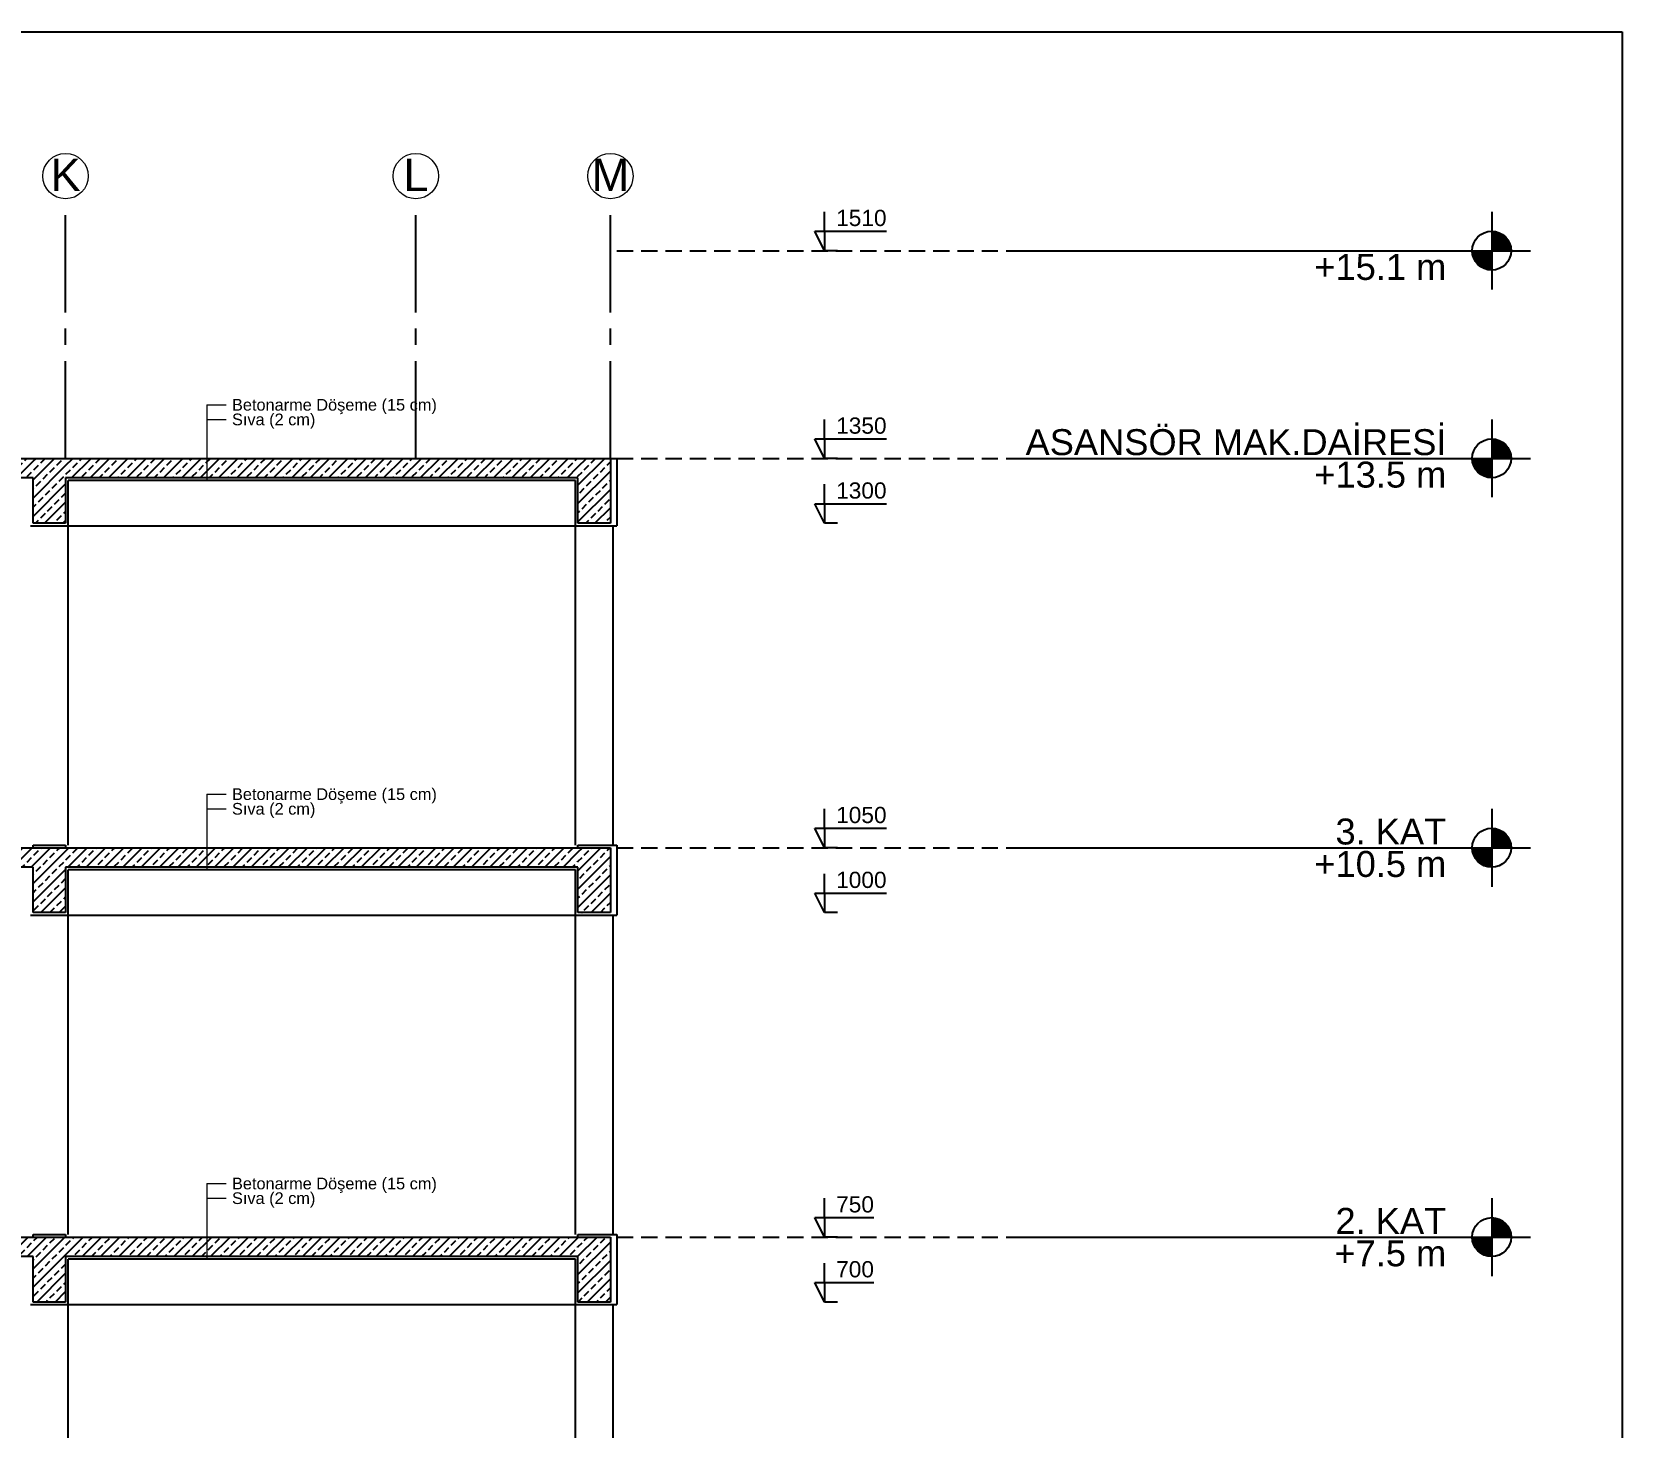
# Model space of a CAD drawing. Header units: millimetres. Extents: x 2232 to 85269, y -3593 to 5869.
# Drawn here: x 78765 to 79991, y 4794 to 5869 of the extents above; entities that cross this region are included whole.
import ezdxf

# ---------------------------------------------------------------- set-up
doc = ezdxf.new("R2010")
doc.units = ezdxf.units.MM
for name, pattern in [('CENTER2', [112.5, 75, -12.5, 12.5, -12.5]), ('DASHDOT2', [12.7, 6.35, -3.175, 0, -3.175]), ('DASHED4', [18.75, 12.5, -6.25])]:
    doc.linetypes.add(name, pattern=pattern)
doc.layers.add('aks', color=251, linetype='DASHDOT2', lineweight=35)
doc.layers.add('Standart', color=7, linetype='Continuous')
doc.styles.add('arial_1_18', font='arial.ttf', dxfattribs={"height": 0.2})
pattern_1 = [(45, (0, 0), (-7.071068, 7.071068), []), (45, (7.071, 0), (-7.071068, 7.071068), [5, -2.5])]

# ---------------------------------------------------------------- blocks, each defined once
blk = doc.blocks.new('IDE936Entity10963')
at = {"layer": 'Standart', "color": 123, "linetype": 'DASHED4', "lineweight": -3}
blk.add_lwpolyline([(3265, 1510), (3565, 1510)], dxfattribs=at)
blk = doc.blocks.new('IDE936Entity10964')
at = {"layer": 'Standart', "color": 123, "linetype": 'DASHED4', "lineweight": -3}
blk.add_lwpolyline([(3265, 1350), (3565, 1350)], dxfattribs=at)
blk = doc.blocks.new('IDE936Entity10965')
at = {"layer": 'Standart', "color": 123, "linetype": 'DASHED4', "lineweight": -3}
blk.add_lwpolyline([(3265, 1050), (3565, 1050)], dxfattribs=at)
blk = doc.blocks.new('IDE936Entity10966')
at = {"layer": 'Standart', "color": 123, "linetype": 'DASHED4', "lineweight": -3}
blk.add_lwpolyline([(3265, 750), (3565, 750)], dxfattribs=at)
blk = doc.blocks.new('IDE936Entity10971')
at = {"layer": 'Standart', "linetype": 'Continuous', "lineweight": -3}
for points in [[(3954.3, 1510), (3954.2, 1511.7), (3954, 1513.3), (3953.5, 1515), (3952.9, 1516.5), (3952, 1518), (3951.1, 1519.4), (3949.9, 1520.6), (3948.7, 1521.7), (3947.3, 1522.7), (3945.8, 1523.5), (3944.3, 1524.2), (3942.7, 1524.6), (3941, 1524.9), (3939.3, 1525), (3939.3, 1510)], [(3924.3, 1510), (3924.4, 1508.3), (3924.7, 1506.7), (3925.2, 1505), (3925.8, 1503.5), (3926.6, 1502), (3927.6, 1500.6), (3928.7, 1499.4), (3930, 1498.3), (3931.4, 1497.3), (3932.8, 1496.5), (3934.4, 1495.8), (3936, 1495.4), (3937.7, 1495.1), (3939.3, 1495), (3939.3, 1510)], [(3954.3, 1350), (3954.2, 1351.7), (3954, 1353.3), (3953.5, 1355), (3952.9, 1356.5), (3952, 1358), (3951.1, 1359.4), (3949.9, 1360.6), (3948.7, 1361.7), (3947.3, 1362.7), (3945.8, 1363.5), (3944.3, 1364.2), (3942.7, 1364.6), (3941, 1364.9), (3939.3, 1365), (3939.3, 1350)], [(3924.3, 1350), (3924.4, 1348.3), (3924.7, 1346.7), (3925.2, 1345), (3925.8, 1343.5), (3926.6, 1342), (3927.6, 1340.6), (3928.7, 1339.4), (3930, 1338.3), (3931.4, 1337.3), (3932.8, 1336.5), (3934.4, 1335.8), (3936, 1335.4), (3937.7, 1335.1), (3939.3, 1335), (3939.3, 1350)], [(3954.3, 1050), (3954.2, 1051.7), (3954, 1053.3), (3953.5, 1055), (3952.9, 1056.5), (3952, 1058), (3951.1, 1059.4), (3949.9, 1060.6), (3948.7, 1061.7), (3947.3, 1062.7), (3945.8, 1063.5), (3944.3, 1064.2), (3942.7, 1064.6), (3941, 1064.9), (3939.3, 1065), (3939.3, 1050)], [(3924.3, 1050), (3924.4, 1048.3), (3924.7, 1046.7), (3925.2, 1045), (3925.8, 1043.5), (3926.6, 1042), (3927.6, 1040.6), (3928.7, 1039.4), (3930, 1038.3), (3931.4, 1037.3), (3932.8, 1036.5), (3934.4, 1035.8), (3936, 1035.4), (3937.7, 1035.1), (3939.3, 1035), (3939.3, 1050)], [(3954.3, 750), (3954.2, 751.7), (3954, 753.3), (3953.5, 755), (3952.9, 756.5), (3952, 758), (3951.1, 759.4), (3949.9, 760.6), (3948.7, 761.7), (3947.3, 762.7), (3945.8, 763.5), (3944.3, 764.2), (3942.7, 764.6), (3941, 764.9), (3939.3, 765), (3939.3, 750)], [(3924.3, 750), (3924.4, 748.3), (3924.7, 746.7), (3925.2, 745), (3925.8, 743.5), (3926.6, 742), (3927.6, 740.6), (3928.7, 739.4), (3930, 738.3), (3931.4, 737.3), (3932.8, 736.5), (3934.4, 735.8), (3936, 735.4), (3937.7, 735.1), (3939.3, 735), (3939.3, 750)], [(3954.3, 450), (3954.2, 451.7), (3954, 453.3), (3953.5, 455), (3952.9, 456.5), (3952, 458), (3951.1, 459.4), (3949.9, 460.6), (3948.7, 461.7), (3947.3, 462.7), (3945.8, 463.5), (3944.3, 464.2), (3942.7, 464.6), (3941, 464.9), (3939.3, 465), (3939.3, 450)], [(3924.3, 450), (3924.4, 448.3), (3924.7, 446.7), (3925.2, 445), (3925.8, 443.5), (3926.6, 442), (3927.6, 440.6), (3928.7, 439.4), (3930, 438.3), (3931.4, 437.3), (3932.8, 436.5), (3934.4, 435.8), (3936, 435.4), (3937.7, 435.1), (3939.3, 435), (3939.3, 450)], [(3954.3, 50), (3954.2, 51.7), (3954, 53.3), (3953.5, 55), (3952.9, 56.5), (3952, 58), (3951.1, 59.4), (3949.9, 60.6), (3948.7, 61.7), (3947.3, 62.7), (3945.8, 63.5), (3944.3, 64.2), (3942.7, 64.6), (3941, 64.9), (3939.3, 65), (3939.3, 50)], [(3924.3, 50), (3924.4, 48.3), (3924.7, 46.7), (3925.2, 45), (3925.8, 43.5), (3926.6, 42), (3927.6, 40.6), (3928.7, 39.4), (3930, 38.3), (3931.4, 37.3), (3932.8, 36.5), (3934.4, 35.8), (3936, 35.4), (3937.7, 35.1), (3939.3, 35), (3939.3, 50)], [(3954.3, -250), (3954.2, -248.3), (3954, -246.7), (3953.5, -245), (3952.9, -243.5), (3952, -242), (3951.1, -240.6), (3949.9, -239.4), (3948.7, -238.3), (3947.3, -237.3), (3945.8, -236.5), (3944.3, -235.8), (3942.7, -235.4), (3941, -235.1), (3939.3, -235), (3939.3, -250)], [(3924.3, -250), (3924.4, -251.7), (3924.7, -253.3), (3925.2, -255), (3925.8, -256.5), (3926.6, -258), (3927.6, -259.4), (3928.7, -260.6), (3930, -261.7), (3931.4, -262.7), (3932.8, -263.5), (3934.4, -264.2), (3936, -264.6), (3937.7, -264.9), (3939.3, -265), (3939.3, -250)]]:
    blk.add_hatch(color=104, dxfattribs=at).paths.add_polyline_path(points)
at = {"layer": 'Standart', "color": 104, "linetype": 'Continuous', "lineweight": -3}
for points in [[(3939.3, 1540), (3939.3, 1480)], [(3565, 1510), (3909.3, 1510)], [(3909.3, 1510), (3969.3, 1510)], [(3939.3, 1380), (3939.3, 1320)], [(3565, 1350), (3909.3, 1350)], [(3909.3, 1350), (3969.3, 1350)], [(3939.3, 1080), (3939.3, 1020)], [(3565, 1050), (3909.3, 1050)], [(3909.3, 1050), (3969.3, 1050)], [(3939.3, 780), (3939.3, 720)], [(3565, 750), (3909.3, 750)], [(3909.3, 750), (3969.3, 750)], [(3939.3, 480), (3939.3, 420)], [(3565, 450), (3909.3, 450)], [(3909.3, 450), (3969.3, 450)], [(3939.3, 80), (3939.3, 20)], [(3565, 50), (3909.3, 50)], [(3909.3, 50), (3969.3, 50)], [(3939.3, -220), (3939.3, -280)], [(3565, -250), (3909.3, -250)], [(3909.3, -250), (3969.3, -250)]]:
    blk.add_lwpolyline(points, dxfattribs=at)
for centre in [(3939.3, 1510), (3939.3, 1350), (3939.3, 1050), (3939.3, 750), (3939.3, 450), (3939.3, 50), (3939.3, -250)]:
    blk.add_circle(centre, 15, dxfattribs=at)
at = {"layer": 'Standart', "color": 104, "linetype": 'Continuous', "lineweight": -3, "style": 'arial_1_18'}
for s, p in [('+15.1 m', (3802.6, 1487.5)), ('ASANSÖR MAK.DAİRESİ', (3580, 1352.5)), ('+13.5 m', (3802.6, 1327.5)), ('3. KAT', (3818.9, 1052.5)), ('+10.5 m', (3802.6, 1027.5)), ('2. KAT', (3818.9, 752.5)), ('+7.5 m', (3818.1, 727.5)), ('1. KAT', (3818.9, 452.5)), ('+4.5 m', (3818.1, 427.5)), ('ZEMİN KAT', (3755.4, 52.5)), ('+0.5 m', (3818.1, 27.5)), ('1. BODRUM', (3749.2, -247.5)), ('-2.5 m', (3825.1, -272.5))]:
    blk.add_text(s, height=20, dxfattribs=at).set_placement(p)
blk = doc.blocks.new('IDE936Entity10984')
at = {"layer": 'Standart', "color": 253, "linetype": 'Continuous', "lineweight": -3}
for points in [[(3425, 1315), (3425, 1330)], [(3425, 1300), (3417.5, 1315)], [(3417.5, 1315), (3425, 1315)], [(3425, 1315), (3425, 1300)], [(3425, 1315), (3472.8, 1315)], [(3435, 1300), (3425, 1300)]]:
    blk.add_lwpolyline(points, dxfattribs=at)
at = {"layer": 'Standart', "color": 253, "linetype": 'Continuous', "lineweight": -3, "style": 'arial_1_18'}
blk.add_text('1300', height=12.5, dxfattribs=at).set_placement((3434, 1319))
blk = doc.blocks.new('IDE936Entity10985')
at = {"layer": 'Standart', "color": 253, "linetype": 'Continuous', "lineweight": -3}
for points in [[(3425, 1365), (3425, 1380)], [(3425, 1350), (3417.5, 1365)], [(3417.5, 1365), (3425, 1365)], [(3425, 1365), (3425, 1350)], [(3425, 1365), (3472.8, 1365)], [(3435, 1350), (3425, 1350)]]:
    blk.add_lwpolyline(points, dxfattribs=at)
at = {"layer": 'Standart', "color": 253, "linetype": 'Continuous', "lineweight": -3, "style": 'arial_1_18'}
blk.add_text('1350', height=12.5, dxfattribs=at).set_placement((3434, 1369))
blk = doc.blocks.new('IDE936Entity10986')
at = {"layer": 'Standart', "color": 253, "linetype": 'Continuous', "lineweight": -3}
for points in [[(3425, 1015), (3425, 1030)], [(3425, 1000), (3417.5, 1015)], [(3417.5, 1015), (3425, 1015)], [(3425, 1015), (3425, 1000)], [(3425, 1015), (3472.8, 1015)], [(3435, 1000), (3425, 1000)]]:
    blk.add_lwpolyline(points, dxfattribs=at)
at = {"layer": 'Standart', "color": 253, "linetype": 'Continuous', "lineweight": -3, "style": 'arial_1_18'}
blk.add_text('1000', height=12.5, dxfattribs=at).set_placement((3434, 1019))
blk = doc.blocks.new('IDE936Entity10987')
at = {"layer": 'Standart', "color": 253, "linetype": 'Continuous', "lineweight": -3}
for points in [[(3425, 1065), (3425, 1080)], [(3425, 1050), (3417.5, 1065)], [(3417.5, 1065), (3425, 1065)], [(3425, 1065), (3425, 1050)], [(3425, 1065), (3472.8, 1065)], [(3435, 1050), (3425, 1050)]]:
    blk.add_lwpolyline(points, dxfattribs=at)
at = {"layer": 'Standart', "color": 253, "linetype": 'Continuous', "lineweight": -3, "style": 'arial_1_18'}
blk.add_text('1050', height=12.5, dxfattribs=at).set_placement((3434, 1069))
blk = doc.blocks.new('IDE936Entity10988')
at = {"layer": 'Standart', "color": 253, "linetype": 'Continuous', "lineweight": -3}
for points in [[(3425, 715), (3425, 730)], [(3425, 700), (3417.5, 715)], [(3417.5, 715), (3425, 715)], [(3425, 715), (3425, 700)], [(3425, 715), (3463.1, 715)], [(3435, 700), (3425, 700)]]:
    blk.add_lwpolyline(points, dxfattribs=at)
at = {"layer": 'Standart', "color": 253, "linetype": 'Continuous', "lineweight": -3, "style": 'arial_1_18'}
blk.add_text('700', height=12.5, dxfattribs=at).set_placement((3434, 719))
blk = doc.blocks.new('IDE936Entity10989')
at = {"layer": 'Standart', "color": 253, "linetype": 'Continuous', "lineweight": -3}
for points in [[(3425, 765), (3425, 780)], [(3425, 750), (3417.5, 765)], [(3417.5, 765), (3425, 765)], [(3425, 765), (3425, 750)], [(3425, 765), (3463.1, 765)], [(3435, 750), (3425, 750)]]:
    blk.add_lwpolyline(points, dxfattribs=at)
at = {"layer": 'Standart', "color": 253, "linetype": 'Continuous', "lineweight": -3, "style": 'arial_1_18'}
blk.add_text('750', height=12.5, dxfattribs=at).set_placement((3434, 769))
blk = doc.blocks.new('IDE936Entity10994')
at = {"layer": 'Standart', "color": 253, "linetype": 'Continuous', "lineweight": -3}
for points in [[(3425, 1525), (3425, 1540)], [(3425, 1510), (3417.5, 1525)], [(3417.5, 1525), (3425, 1525)], [(3425, 1525), (3425, 1510)], [(3425, 1525), (3472.8, 1525)], [(3435, 1510), (3425, 1510)]]:
    blk.add_lwpolyline(points, dxfattribs=at)
at = {"layer": 'Standart', "color": 253, "linetype": 'Continuous', "lineweight": -3, "style": 'arial_1_18'}
blk.add_text('1510', height=12.5, dxfattribs=at).set_placement((3434, 1529))
blk = doc.blocks.new('IDE936Entity11003')
at = {"layer": 'Standart', "color": 173, "linetype": 'Continuous', "lineweight": 5}
for points in [[(2948.8, 1391.2), (2948.8, 1333)], [(2948.8, 1391.2), (2963.8, 1391.2)], [(2948.8, 1380), (2963.8, 1380)]]:
    blk.add_lwpolyline(points, dxfattribs=at)
at = {"layer": 'Standart', "color": 173, "linetype": 'Continuous', "lineweight": 5, "style": 'arial_1_18'}
for s, p in [('Betonarme Döşeme (15 cm)', (2968.3, 1386.8)), ('Sıva (2 cm)', (2968.3, 1375.5))]:
    blk.add_text(s, height=9, dxfattribs=at).set_placement(p)
blk = doc.blocks.new('IDE936Entity11011')
at = {"layer": 'Standart', "color": 173, "linetype": 'Continuous', "lineweight": 5}
for points in [[(2948.8, 1091.2), (2948.8, 1033)], [(2948.8, 1091.2), (2963.8, 1091.2)], [(2948.8, 1080), (2963.8, 1080)]]:
    blk.add_lwpolyline(points, dxfattribs=at)
at = {"layer": 'Standart', "color": 173, "linetype": 'Continuous', "lineweight": 5, "style": 'arial_1_18'}
for s, p in [('Betonarme Döşeme (15 cm)', (2968.3, 1086.8)), ('Sıva (2 cm)', (2968.3, 1075.5))]:
    blk.add_text(s, height=9, dxfattribs=at).set_placement(p)
blk = doc.blocks.new('IDE936Entity11024')
at = {"layer": 'Standart', "color": 173, "linetype": 'Continuous', "lineweight": 5}
for points in [[(2948.8, 791.2), (2948.8, 733)], [(2948.8, 791.2), (2963.8, 791.2)], [(2948.8, 780), (2963.8, 780)]]:
    blk.add_lwpolyline(points, dxfattribs=at)
at = {"layer": 'Standart', "color": 173, "linetype": 'Continuous', "lineweight": 5, "style": 'arial_1_18'}
for s, p in [('Sıva (2 cm)', (2968.3, 775.5)), ('Betonarme Döşeme (15 cm)', (2968.3, 786.8))]:
    blk.add_text(s, height=9, dxfattribs=at).set_placement(p)
blk = doc.blocks.new('IDE936Entity11040')
at = {"layer": 'Standart', "linetype": 'Continuous', "lineweight": -3}
h = blk.add_hatch(dxfattribs=at)
h.set_pattern_fill('ANSI33', color=171, scale=40, style=0)
h.set_pattern_definition(pattern_1)
h.paths.add_polyline_path([(3235, 1335), (2840, 1335), (2840, 1350), (3235, 1350)])
blk = doc.blocks.new('IDE936Entity11041')
at = {"layer": 'Standart', "linetype": 'Continuous', "lineweight": -3}
h = blk.add_hatch(dxfattribs=at)
h.set_pattern_fill('ANSI33', color=171, scale=40, style=0)
h.set_pattern_definition(pattern_1)
h.paths.add_polyline_path([(2815, 1335), (2465, 1335), (2465, 1350), (2815, 1350)])
blk = doc.blocks.new('IDE936Entity11053')
at = {"layer": 'Standart', "linetype": 'Continuous', "lineweight": -3}
h = blk.add_hatch(dxfattribs=at)
h.set_pattern_fill('ANSI33', color=171, scale=40, style=0)
h.set_pattern_definition(pattern_1)
h.paths.add_polyline_path([(2840, 1300), (2815, 1300), (2815, 1350), (2840, 1350)])
blk = doc.blocks.new('IDE936Entity11054')
at = {"layer": 'Standart', "linetype": 'Continuous', "lineweight": -3}
h = blk.add_hatch(dxfattribs=at)
h.set_pattern_fill('ANSI33', color=171, scale=40, style=0)
h.set_pattern_definition(pattern_1)
h.paths.add_polyline_path([(3260, 1300), (3235, 1300), (3235, 1350), (3260, 1350)])
blk = doc.blocks.new('IDE936Entity11056')
at = {"layer": 'Standart', "linetype": 'Continuous', "lineweight": -3}
h = blk.add_hatch(dxfattribs=at)
h.set_pattern_fill('ANSI33', color=171, scale=40, style=0)
h.set_pattern_definition(pattern_1)
h.paths.add_polyline_path([(3235, 1035), (2840, 1035), (2840, 1050), (3235, 1050)])
blk = doc.blocks.new('IDE936Entity11057')
at = {"layer": 'Standart', "linetype": 'Continuous', "lineweight": -3}
h = blk.add_hatch(dxfattribs=at)
h.set_pattern_fill('ANSI33', color=171, scale=40, style=0)
h.set_pattern_definition(pattern_1)
h.paths.add_polyline_path([(2815, 1035), (2465, 1035), (2465, 1050), (2815, 1050)])
blk = doc.blocks.new('IDE936Entity11069')
at = {"layer": 'Standart', "linetype": 'Continuous', "lineweight": -3}
h = blk.add_hatch(dxfattribs=at)
h.set_pattern_fill('ANSI33', color=171, scale=40, style=0)
h.set_pattern_definition(pattern_1)
h.paths.add_polyline_path([(2840, 1000), (2815, 1000), (2815, 1050), (2840, 1050)])
blk = doc.blocks.new('IDE936Entity11070')
at = {"layer": 'Standart', "linetype": 'Continuous', "lineweight": -3}
h = blk.add_hatch(dxfattribs=at)
h.set_pattern_fill('ANSI33', color=171, scale=40, style=0)
h.set_pattern_definition(pattern_1)
h.paths.add_polyline_path([(3260, 1000), (3235, 1000), (3235, 1050), (3260, 1050)])
blk = doc.blocks.new('IDE936Entity11071')
at = {"layer": 'Standart', "linetype": 'Continuous', "lineweight": -3}
h = blk.add_hatch(dxfattribs=at)
h.set_pattern_fill('ANSI33', color=171, scale=40, style=0)
h.set_pattern_definition(pattern_1)
h.paths.add_polyline_path([(3260, 700), (3235, 700), (3235, 750), (3260, 750)])
blk = doc.blocks.new('IDE936Entity11072')
at = {"layer": 'Standart', "linetype": 'Continuous', "lineweight": -3}
h = blk.add_hatch(dxfattribs=at)
h.set_pattern_fill('ANSI33', color=171, scale=40, style=0)
h.set_pattern_definition(pattern_1)
h.paths.add_polyline_path([(2840, 700), (2815, 700), (2815, 750), (2840, 750)])
blk = doc.blocks.new('IDE936Entity11084')
at = {"layer": 'Standart', "linetype": 'Continuous', "lineweight": -3}
h = blk.add_hatch(dxfattribs=at)
h.set_pattern_fill('ANSI33', color=171, scale=40, style=0)
h.set_pattern_definition(pattern_1)
h.paths.add_polyline_path([(2815, 735), (2465, 735), (2465, 750), (2815, 750)])
blk = doc.blocks.new('IDE936Entity11085')
at = {"layer": 'Standart', "linetype": 'Continuous', "lineweight": -3}
h = blk.add_hatch(dxfattribs=at)
h.set_pattern_fill('ANSI33', color=171, scale=40, style=0)
h.set_pattern_definition(pattern_1)
h.paths.add_polyline_path([(3235, 735), (2840, 735), (2840, 750), (3235, 750)])
blk = doc.blocks.new('IDE936Entity11124')
at = {"layer": 'Standart', "color": 159, "linetype": 'Continuous', "lineweight": -3}
blk.add_lwpolyline([(2842, 1052), (2842, 1298)], dxfattribs=at)
blk = doc.blocks.new('IDE936Entity11125')
at = {"layer": 'Standart', "color": 159, "linetype": 'Continuous', "lineweight": -3}
blk.add_lwpolyline([(3233, 1052), (3233, 1298)], dxfattribs=at)
blk = doc.blocks.new('IDE936Entity11126')
at = {"layer": 'Standart', "color": 159, "linetype": 'Continuous', "lineweight": -3}
blk.add_lwpolyline([(3262, 1052), (3262, 1298)], dxfattribs=at)
blk = doc.blocks.new('IDE936Entity11127')
at = {"layer": 'Standart', "color": 159, "linetype": 'Continuous', "lineweight": -3}
blk.add_lwpolyline([(2842, 1298), (3233, 1298)], dxfattribs=at)
blk = doc.blocks.new('IDE936Entity11164')
at = {"layer": 'Standart', "color": 159, "linetype": 'Continuous', "lineweight": -3}
blk.add_lwpolyline([(2842, 752), (2842, 998)], dxfattribs=at)
blk = doc.blocks.new('IDE936Entity11165')
at = {"layer": 'Standart', "color": 159, "linetype": 'Continuous', "lineweight": -3}
blk.add_lwpolyline([(3233, 752), (3233, 998)], dxfattribs=at)
blk = doc.blocks.new('IDE936Entity11166')
at = {"layer": 'Standart', "color": 159, "linetype": 'Continuous', "lineweight": -3}
blk.add_lwpolyline([(3262, 752), (3262, 998)], dxfattribs=at)
blk = doc.blocks.new('IDE936Entity11167')
at = {"layer": 'Standart', "color": 159, "linetype": 'Continuous', "lineweight": -3}
blk.add_lwpolyline([(2842, 998), (3233, 998)], dxfattribs=at)
blk = doc.blocks.new('IDE936Entity11197')
at = {"layer": 'Standart', "color": 159, "linetype": 'Continuous', "lineweight": -3}
blk.add_lwpolyline([(2842, 698), (3233, 698)], dxfattribs=at)
blk = doc.blocks.new('IDE936Entity11198')
at = {"layer": 'Standart', "color": 159, "linetype": 'Continuous', "lineweight": -3}
blk.add_lwpolyline([(3233, 452), (3233, 698)], dxfattribs=at)
blk = doc.blocks.new('IDE936Entity11199')
at = {"layer": 'Standart', "color": 159, "linetype": 'Continuous', "lineweight": -3}
blk.add_lwpolyline([(3262, 452), (3262, 698)], dxfattribs=at)
blk = doc.blocks.new('IDE936Entity11201')
at = {"layer": 'Standart', "color": 159, "linetype": 'Continuous', "lineweight": -3}
blk.add_lwpolyline([(2842, 452), (2842, 698)], dxfattribs=at)
blk = doc.blocks.new('IDE936Entity11269')
at = {"layer": 'Standart', "color": 159, "linetype": 'Continuous', "lineweight": -3}
blk.add_lwpolyline([(3235, 1335), (2840, 1335)], dxfattribs=at)
blk = doc.blocks.new('IDE936Entity11270')
at = {"layer": 'Standart', "color": 159, "linetype": 'Continuous', "lineweight": -3}
blk.add_lwpolyline([(2815, 1335), (2465, 1335)], dxfattribs=at)
blk = doc.blocks.new('IDE936Entity11277')
at = {"layer": 'Standart', "color": 159, "linetype": 'Continuous', "lineweight": -3}
blk.add_lwpolyline([(-30, 1350), (3260, 1350)], dxfattribs=at)
blk = doc.blocks.new('IDE936Entity11293')
at = {"layer": 'Standart', "color": 159, "linetype": 'Continuous', "lineweight": -3}
blk.add_lwpolyline([(2815, 1300), (2815, 1335)], dxfattribs=at)
blk = doc.blocks.new('IDE936Entity11294')
at = {"layer": 'Standart', "color": 159, "linetype": 'Continuous', "lineweight": -3}
blk.add_lwpolyline([(2840, 1300), (2815, 1300)], dxfattribs=at)
blk = doc.blocks.new('IDE936Entity11295')
at = {"layer": 'Standart', "color": 159, "linetype": 'Continuous', "lineweight": -3}
blk.add_lwpolyline([(3235, 1300), (3235, 1335)], dxfattribs=at)
blk = doc.blocks.new('IDE936Entity11296')
at = {"layer": 'Standart', "color": 159, "linetype": 'Continuous', "lineweight": -3}
blk.add_lwpolyline([(3260, 1300), (3235, 1300)], dxfattribs=at)
blk = doc.blocks.new('IDE936Entity11297')
at = {"layer": 'Standart', "color": 159, "linetype": 'Continuous', "lineweight": -3}
blk.add_lwpolyline([(3260, 1350), (3260, 1300)], dxfattribs=at)
blk = doc.blocks.new('IDE936Entity11300')
at = {"layer": 'Standart', "color": 159, "linetype": 'Continuous', "lineweight": -3}
blk.add_lwpolyline([(3235, 1035), (2840, 1035)], dxfattribs=at)
blk = doc.blocks.new('IDE936Entity11301')
at = {"layer": 'Standart', "color": 159, "linetype": 'Continuous', "lineweight": -3}
blk.add_lwpolyline([(2840, 1050), (3235, 1050)], dxfattribs=at)
blk = doc.blocks.new('IDE936Entity11302')
at = {"layer": 'Standart', "color": 159, "linetype": 'Continuous', "lineweight": -3}
blk.add_lwpolyline([(3235, 1050), (3260, 1050)], dxfattribs=at)
blk = doc.blocks.new('IDE936Entity11303')
at = {"layer": 'Standart', "color": 159, "linetype": 'Continuous', "lineweight": -3}
blk.add_lwpolyline([(2815, 1035), (2465, 1035)], dxfattribs=at)
blk = doc.blocks.new('IDE936Entity11304')
at = {"layer": 'Standart', "color": 159, "linetype": 'Continuous', "lineweight": -3}
blk.add_lwpolyline([(2465, 1050), (2815, 1050)], dxfattribs=at)
blk = doc.blocks.new('IDE936Entity11305')
at = {"layer": 'Standart', "color": 159, "linetype": 'Continuous', "lineweight": -3}
blk.add_lwpolyline([(2815, 1050), (2840, 1050)], dxfattribs=at)
blk = doc.blocks.new('IDE936Entity11342')
at = {"layer": 'Standart', "color": 159, "linetype": 'Continuous', "lineweight": -3}
blk.add_lwpolyline([(2815, 1000), (2815, 1035)], dxfattribs=at)
blk = doc.blocks.new('IDE936Entity11343')
at = {"layer": 'Standart', "color": 159, "linetype": 'Continuous', "lineweight": -3}
blk.add_lwpolyline([(2840, 1000), (2815, 1000)], dxfattribs=at)
blk = doc.blocks.new('IDE936Entity11344')
at = {"layer": 'Standart', "color": 159, "linetype": 'Continuous', "lineweight": -3}
blk.add_lwpolyline([(3235, 1000), (3235, 1035)], dxfattribs=at)
blk = doc.blocks.new('IDE936Entity11345')
at = {"layer": 'Standart', "color": 159, "linetype": 'Continuous', "lineweight": -3}
blk.add_lwpolyline([(3260, 1000), (3235, 1000)], dxfattribs=at)
blk = doc.blocks.new('IDE936Entity11346')
at = {"layer": 'Standart', "color": 159, "linetype": 'Continuous', "lineweight": -3}
blk.add_lwpolyline([(3260, 1050), (3260, 1000)], dxfattribs=at)
blk = doc.blocks.new('IDE936Entity11347')
at = {"layer": 'Standart', "color": 159, "linetype": 'Continuous', "lineweight": -3}
blk.add_lwpolyline([(3235, 700), (3235, 735)], dxfattribs=at)
blk = doc.blocks.new('IDE936Entity11348')
at = {"layer": 'Standart', "color": 159, "linetype": 'Continuous', "lineweight": -3}
blk.add_lwpolyline([(3260, 700), (3235, 700)], dxfattribs=at)
blk = doc.blocks.new('IDE936Entity11349')
at = {"layer": 'Standart', "color": 159, "linetype": 'Continuous', "lineweight": -3}
blk.add_lwpolyline([(3260, 750), (3260, 700)], dxfattribs=at)
blk = doc.blocks.new('IDE936Entity11350')
at = {"layer": 'Standart', "color": 159, "linetype": 'Continuous', "lineweight": -3}
blk.add_lwpolyline([(3235, 750), (3260, 750)], dxfattribs=at)
blk = doc.blocks.new('IDE936Entity11351')
at = {"layer": 'Standart', "color": 159, "linetype": 'Continuous', "lineweight": -3}
blk.add_lwpolyline([(2815, 700), (2815, 735)], dxfattribs=at)
blk = doc.blocks.new('IDE936Entity11352')
at = {"layer": 'Standart', "color": 159, "linetype": 'Continuous', "lineweight": -3}
blk.add_lwpolyline([(2840, 700), (2815, 700)], dxfattribs=at)
blk = doc.blocks.new('IDE936Entity11353')
at = {"layer": 'Standart', "color": 159, "linetype": 'Continuous', "lineweight": -3}
blk.add_lwpolyline([(2815, 750), (2840, 750)], dxfattribs=at)
blk = doc.blocks.new('IDE936Entity11354')
at = {"layer": 'Standart', "color": 159, "linetype": 'Continuous', "lineweight": -3}
blk.add_lwpolyline([(2840, 750), (3235, 750)], dxfattribs=at)
blk = doc.blocks.new('IDE936Entity11358')
at = {"layer": 'Standart', "color": 159, "linetype": 'Continuous', "lineweight": -3}
blk.add_lwpolyline([(2465, 750), (2815, 750)], dxfattribs=at)
blk = doc.blocks.new('IDE936Entity11392')
at = {"layer": 'Standart', "color": 159, "linetype": 'Continuous', "lineweight": -3}
blk.add_lwpolyline([(2815, 735), (2465, 735)], dxfattribs=at)
blk = doc.blocks.new('IDE936Entity11393')
at = {"layer": 'Standart', "color": 159, "linetype": 'Continuous', "lineweight": -3}
blk.add_lwpolyline([(3235, 735), (2840, 735)], dxfattribs=at)
blk = doc.blocks.new('IDE936Entity11490')
at = {"layer": 'Standart', "color": 159, "linetype": 'Continuous', "lineweight": -3}
blk.add_lwpolyline([(2840, 1335), (2840, 1300)], dxfattribs=at)
blk = doc.blocks.new('IDE936Entity11497')
at = {"layer": 'Standart', "color": 159, "linetype": 'Continuous', "lineweight": -3}
blk.add_lwpolyline([(2840, 1035), (2840, 1000)], dxfattribs=at)
blk = doc.blocks.new('IDE936Entity11504')
at = {"layer": 'Standart', "color": 159, "linetype": 'Continuous', "lineweight": -3}
blk.add_lwpolyline([(2840, 735), (2840, 700)], dxfattribs=at)
blk = doc.blocks.new('IDE936Entity11559')
at = {"layer": 'Standart', "color": 11, "linetype": 'Continuous', "lineweight": -3}
blk.add_lwpolyline([(3233, 1298), (3233, 1333)], dxfattribs=at)
blk = doc.blocks.new('IDE936Entity11560')
at = {"layer": 'Standart', "color": 11, "linetype": 'Continuous', "lineweight": -3}
blk.add_lwpolyline([(3233, 1333), (2842, 1333)], dxfattribs=at)
blk = doc.blocks.new('IDE936Entity11561')
at = {"layer": 'Standart', "color": 11, "linetype": 'Continuous', "lineweight": -3}
blk.add_lwpolyline([(2842, 1298), (2842, 1333)], dxfattribs=at)
blk = doc.blocks.new('IDE936Entity11572')
at = {"layer": 'Standart', "color": 11, "linetype": 'Continuous', "lineweight": -3}
blk.add_lwpolyline([(3260, 1350), (3265, 1350)], dxfattribs=at)
blk = doc.blocks.new('IDE936Entity11573')
at = {"layer": 'Standart', "color": 11, "linetype": 'Continuous', "lineweight": -3}
blk.add_lwpolyline([(3265, 1350), (3265, 1298)], dxfattribs=at)
blk = doc.blocks.new('IDE936Entity11589')
at = {"layer": 'Standart', "color": 11, "linetype": 'Continuous', "lineweight": -3}
blk.add_lwpolyline([(2815, 1050), (2815, 1052)], dxfattribs=at)
blk = doc.blocks.new('IDE936Entity11590')
at = {"layer": 'Standart', "color": 11, "linetype": 'Continuous', "lineweight": -3}
blk.add_lwpolyline([(2815, 1052), (2840, 1052)], dxfattribs=at)
blk = doc.blocks.new('IDE936Entity11591')
at = {"layer": 'Standart', "color": 11, "linetype": 'Continuous', "lineweight": -3}
blk.add_lwpolyline([(2840, 1052), (2840, 1050)], dxfattribs=at)
blk = doc.blocks.new('IDE936Entity11614')
at = {"layer": 'Standart', "color": 11, "linetype": 'Continuous', "lineweight": -3}
blk.add_lwpolyline([(3233, 998), (3233, 1033)], dxfattribs=at)
blk = doc.blocks.new('IDE936Entity11615')
at = {"layer": 'Standart', "color": 11, "linetype": 'Continuous', "lineweight": -3}
blk.add_lwpolyline([(3233, 1033), (2842, 1033)], dxfattribs=at)
blk = doc.blocks.new('IDE936Entity11616')
at = {"layer": 'Standart', "color": 11, "linetype": 'Continuous', "lineweight": -3}
blk.add_lwpolyline([(2842, 998), (2842, 1033)], dxfattribs=at)
blk = doc.blocks.new('IDE936Entity11627')
at = {"layer": 'Standart', "color": 11, "linetype": 'Continuous', "lineweight": -3}
blk.add_lwpolyline([(3235, 1050), (3235, 1052)], dxfattribs=at)
blk = doc.blocks.new('IDE936Entity11628')
at = {"layer": 'Standart', "color": 11, "linetype": 'Continuous', "lineweight": -3}
blk.add_lwpolyline([(3235, 1052), (3265, 1052)], dxfattribs=at)
blk = doc.blocks.new('IDE936Entity11629')
at = {"layer": 'Standart', "color": 11, "linetype": 'Continuous', "lineweight": -3}
blk.add_lwpolyline([(3265, 1052), (3265, 998)], dxfattribs=at)
blk = doc.blocks.new('IDE936Entity11645')
at = {"layer": 'Standart', "color": 11, "linetype": 'Continuous', "lineweight": -3}
blk.add_lwpolyline([(2815, 750), (2815, 752)], dxfattribs=at)
blk = doc.blocks.new('IDE936Entity11646')
at = {"layer": 'Standart', "color": 11, "linetype": 'Continuous', "lineweight": -3}
blk.add_lwpolyline([(2815, 752), (2840, 752)], dxfattribs=at)
blk = doc.blocks.new('IDE936Entity11647')
at = {"layer": 'Standart', "color": 11, "linetype": 'Continuous', "lineweight": -3}
blk.add_lwpolyline([(2840, 752), (2840, 750)], dxfattribs=at)
blk = doc.blocks.new('IDE936Entity11668')
at = {"layer": 'Standart', "color": 11, "linetype": 'Continuous', "lineweight": -3}
blk.add_lwpolyline([(3233, 698), (3233, 733)], dxfattribs=at)
blk = doc.blocks.new('IDE936Entity11669')
at = {"layer": 'Standart', "color": 11, "linetype": 'Continuous', "lineweight": -3}
blk.add_lwpolyline([(3233, 733), (2842, 733)], dxfattribs=at)
blk = doc.blocks.new('IDE936Entity11670')
at = {"layer": 'Standart', "color": 11, "linetype": 'Continuous', "lineweight": -3}
blk.add_lwpolyline([(2842, 698), (2842, 733)], dxfattribs=at)
blk = doc.blocks.new('IDE936Entity11681')
at = {"layer": 'Standart', "color": 11, "linetype": 'Continuous', "lineweight": -3}
blk.add_lwpolyline([(3235, 750), (3235, 752)], dxfattribs=at)
blk = doc.blocks.new('IDE936Entity11682')
at = {"layer": 'Standart', "color": 11, "linetype": 'Continuous', "lineweight": -3}
blk.add_lwpolyline([(3235, 752), (3265, 752)], dxfattribs=at)
blk = doc.blocks.new('IDE936Entity11683')
at = {"layer": 'Standart', "color": 11, "linetype": 'Continuous', "lineweight": -3}
blk.add_lwpolyline([(3265, 752), (3265, 698)], dxfattribs=at)
blk = doc.blocks.new('IDE936Entity11893')
at = {"layer": 'Standart', "color": 11, "linetype": 'Continuous', "lineweight": -3}
blk.add_lwpolyline([(3233, 1298), (3265, 1298)], dxfattribs=at)
blk = doc.blocks.new('IDE936Entity11894')
at = {"layer": 'Standart', "color": 11, "linetype": 'Continuous', "lineweight": -3}
blk.add_lwpolyline([(2813, 1298), (2842, 1298)], dxfattribs=at)
blk = doc.blocks.new('IDE936Entity11905')
at = {"layer": 'Standart', "color": 11, "linetype": 'Continuous', "lineweight": -3}
blk.add_lwpolyline([(3233, 998), (3265, 998)], dxfattribs=at)
blk = doc.blocks.new('IDE936Entity11906')
at = {"layer": 'Standart', "color": 11, "linetype": 'Continuous', "lineweight": -3}
blk.add_lwpolyline([(2813, 998), (2842, 998)], dxfattribs=at)
blk = doc.blocks.new('IDE936Entity11918')
at = {"layer": 'Standart', "color": 11, "linetype": 'Continuous', "lineweight": -3}
blk.add_lwpolyline([(3233, 698), (3265, 698)], dxfattribs=at)
blk = doc.blocks.new('IDE936Entity11919')
at = {"layer": 'Standart', "color": 11, "linetype": 'Continuous', "lineweight": -3}
blk.add_lwpolyline([(2813, 698), (2842, 698)], dxfattribs=at)
blk = doc.blocks.new('IDE612Entity5204')
at = {"layer": 'aks', "color": 30, "linetype": 'Continuous', "lineweight": 5}
blk.add_circle((3110, 2875.5), 17.5, dxfattribs=at)
blk = doc.blocks.new('IDE612Entity5205')
at = {"layer": 'aks', "color": 1, "linetype": 'Continuous', "lineweight": 5, "style": 'arial_1_18'}
blk.add_text('L', height=25, dxfattribs=at).set_placement((3100.3, 2863.9))
blk = doc.blocks.new('IDE612Entity5211')
at = {"layer": 'aks', "color": 30, "linetype": 'Continuous', "lineweight": 5}
blk.add_circle((3260, 2875.5), 17.5, dxfattribs=at)
blk = doc.blocks.new('IDE612Entity5212')
at = {"layer": 'aks', "color": 1, "linetype": 'Continuous', "lineweight": 5, "style": 'arial_1_18'}
blk.add_text('M', height=25, dxfattribs=at).set_placement((3245.5, 2863.9))
blk = doc.blocks.new('IDE612Entity5218')
at = {"layer": 'aks', "color": 30, "linetype": 'Continuous', "lineweight": 5}
blk.add_circle((2840, 2875.5), 17.5, dxfattribs=at)
blk = doc.blocks.new('IDE612Entity5219')
at = {"layer": 'aks', "color": 1, "linetype": 'Continuous', "lineweight": 5, "style": 'arial_1_18'}
blk.add_text('K', height=25, dxfattribs=at).set_placement((2828.4, 2863.9))

msp = doc.modelspace()

# ---------------------------------------------------------------- linework, layer by layer
for p, q in [((3332.4, 5868.7), (79990.7, 5868.7)), ((79990.7, 5868.7), (79990.7, 1367.5))]:
    msp.add_line(p, q)
at = {"layer": 'aks', "color": 251, "linetype": 'CENTER2', "lineweight": -3}
for points in [[(78790.8, 5540.1), (78790.8, 5740.1)], [(79060.8, 5540.1), (79060.8, 5740.1)], [(79210.8, 5540.1), (79210.8, 5740.1)]]:
    msp.add_lwpolyline(points, dxfattribs=at)

# ---------------------------------------------------------------- block references
at = {"layer": 'aks'}
for name in ['IDE612Entity5218', 'IDE612Entity5204', 'IDE612Entity5211', 'IDE612Entity5219', 'IDE612Entity5205', 'IDE612Entity5212']:
    msp.add_blockref(name, (75950.8, 2882.1), dxfattribs=at)
at = {"layer": 'Standart'}
for name in ['IDE936Entity10994', 'IDE936Entity10971', 'IDE936Entity10963', 'IDE936Entity11003', 'IDE936Entity10985', 'IDE936Entity11277', 'IDE936Entity11041', 'IDE936Entity11053', 'IDE936Entity11040', 'IDE936Entity11054', 'IDE936Entity11297', 'IDE936Entity11572', 'IDE936Entity10964', 'IDE936Entity11573', 'IDE936Entity11270', 'IDE936Entity11293', 'IDE936Entity11269', 'IDE936Entity11490', 'IDE936Entity11560', 'IDE936Entity11561', 'IDE936Entity11559', 'IDE936Entity11295', 'IDE936Entity10984', 'IDE936Entity11894', 'IDE936Entity11294', 'IDE936Entity11124', 'IDE936Entity11127', 'IDE936Entity11125', 'IDE936Entity11893', 'IDE936Entity11296', 'IDE936Entity11126', 'IDE936Entity11011', 'IDE936Entity10987', 'IDE936Entity11057', 'IDE936Entity11304', 'IDE936Entity11589', 'IDE936Entity11590', 'IDE936Entity11069', 'IDE936Entity11305', 'IDE936Entity11591', 'IDE936Entity11056', 'IDE936Entity11301', 'IDE936Entity11627', 'IDE936Entity11628', 'IDE936Entity11070', 'IDE936Entity11302', 'IDE936Entity11346', 'IDE936Entity11629', 'IDE936Entity10965', 'IDE936Entity11303', 'IDE936Entity11342', 'IDE936Entity11300', 'IDE936Entity11497', 'IDE936Entity11615', 'IDE936Entity11616', 'IDE936Entity11614', 'IDE936Entity11344', 'IDE936Entity10986', 'IDE936Entity11906', 'IDE936Entity11343', 'IDE936Entity11164', 'IDE936Entity11167', 'IDE936Entity11165', 'IDE936Entity11905', 'IDE936Entity11345', 'IDE936Entity11166', 'IDE936Entity11024', 'IDE936Entity10989', 'IDE936Entity11645', 'IDE936Entity11646', 'IDE936Entity11647', 'IDE936Entity11681', 'IDE936Entity11682', 'IDE936Entity11683', 'IDE936Entity11084', 'IDE936Entity11358', 'IDE936Entity11072', 'IDE936Entity11353', 'IDE936Entity11085', 'IDE936Entity11354', 'IDE936Entity11071', 'IDE936Entity11350', 'IDE936Entity11349', 'IDE936Entity10966', 'IDE936Entity11392', 'IDE936Entity11351', 'IDE936Entity11393', 'IDE936Entity11504', 'IDE936Entity11669', 'IDE936Entity11670', 'IDE936Entity11668', 'IDE936Entity11347', 'IDE936Entity10988', 'IDE936Entity11919', 'IDE936Entity11352', 'IDE936Entity11197', 'IDE936Entity11201', 'IDE936Entity11198', 'IDE936Entity11918', 'IDE936Entity11348', 'IDE936Entity11199']:
    msp.add_blockref(name, (75950.8, 4190.1), dxfattribs=at)

doc.saveas('drawing.dxf')
